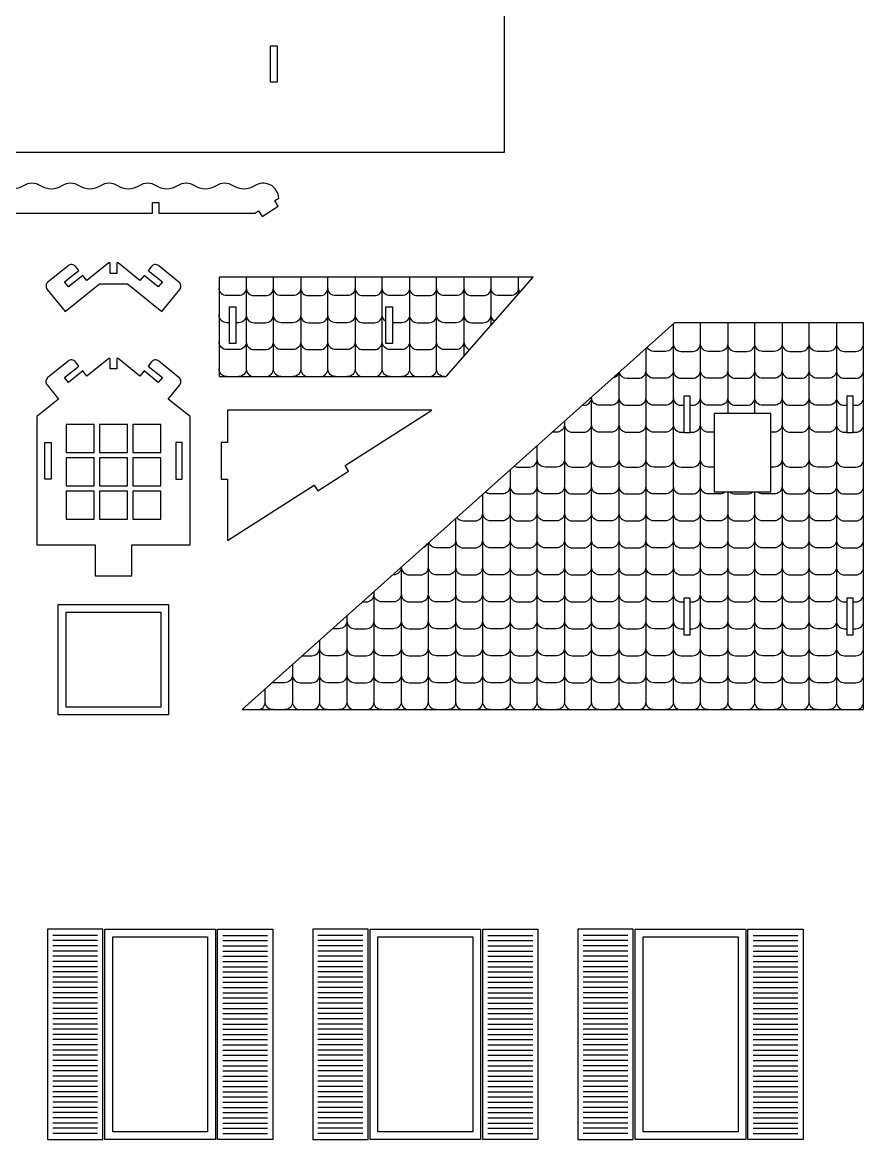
# Model space of a CAD drawing. Extents: x 6592 to 12102, y -827 to 2201.
# Drawn here: x 9936 to 10711, y -793 to 236 of the extents above; entities that cross this region are included whole.
import ezdxf

# ---------------------------------------------------------------- set-up
doc = ezdxf.new("R2010")
doc.units = 0
doc.header["$MEASUREMENT"] = 0
doc.layers.add('LAYER_1', color=18, linetype='CONTINUOUS')

msp = doc.modelspace()

# ---------------------------------------------------------------- linework, layer by layer
at = {"layer": 'LAYER_1'}
for points in [[(10380.1, 116.2), (9674.6, 116.2), (9674.6, 290.4), (10380.1, 290.4)], [(10164.8, 214.6), (10170.8, 214.6), (10170.8, 181), (10164.8, 181)], [(10326.5, -90.2), (10406.8, 1.5), (10117.4, 1.5), (10117.4, -90.2)], [(10127, -26), (10133, -26), (10133, -59.6), (10127, -59.6)], [(10271, -26), (10277, -26), (10277, -59.6), (10271, -59.6)], [(10711, -397), (10711, -40.6), (10536.9, -40.6), (10138.6, -397)], [(10551.4, -141.7), (10551.4, -108.1), (10545.4, -108.1), (10545.4, -141.7)], [(10701.4, -141.7), (10701.4, -108.1), (10695.4, -108.1), (10695.4, -141.7)], [(10119.3, -184.6), (10125.3, -184.6), (10125.3, -241.1), (10205.1, -190.2), (10208.3, -195.3), (10236.7, -177.2), (10233.4, -172.1), (10313.3, -121.2), (10125.3, -121.2), (10125.3, -151), (10119.3, -151)], [(10625.4, -124.3), (10573.4, -124.3), (10573.4, -196.2), (10625.4, -196.2)], [(9976.5, -160.2), (10002.4, -160.2), (10002.4, -134.2), (9976.5, -134.2)], [(10007.2, -160.2), (10033.1, -160.2), (10033.1, -134.2), (10007.2, -134.2)], [(10037.9, -160.2), (10063.8, -160.2), (10063.8, -134.2), (10037.9, -134.2)], [(9956.9, -151), (9962.9, -151), (9962.9, -184.6), (9956.9, -184.6)], [(10083.5, -151), (10077.5, -151), (10077.5, -184.6), (10083.5, -184.6)], [(9976.5, -190.9), (10002.4, -190.9), (10002.4, -165), (9976.5, -165)], [(10007.2, -190.9), (10033.1, -190.9), (10033.1, -165), (10007.2, -165)], [(10037.9, -190.9), (10063.8, -190.9), (10063.8, -165), (10037.9, -165)], [(9976.5, -221.6), (10002.4, -221.6), (10002.4, -195.7), (9976.5, -195.7)], [(10007.2, -221.6), (10033.1, -221.6), (10033.1, -195.7), (10007.2, -195.7)], [(10037.9, -221.6), (10063.8, -221.6), (10063.8, -195.7), (10037.9, -195.7)], [(10551.4, -294.4), (10545.4, -294.4), (10545.4, -328), (10551.4, -328)], [(10701.4, -294.4), (10695.4, -294.4), (10695.4, -328), (10701.4, -328)], [(9969.3, -300.1), (10071, -300.1), (10071, -401.9), (9969.3, -401.9)], [(9976.5, -307.3), (10063.8, -307.3), (10063.8, -394.7), (9976.5, -394.7)], [(10010.4, -599.2), (9959.5, -599.2), (9959.5, -793.1), (10010.4, -793.1)], [(10114.1, -599.2), (10114.1, -793.1), (10012.3, -793.1), (10012.3, -599.2)], [(10019.5, -606.4), (10106.9, -606.4), (10106.9, -785.9), (10019.5, -785.9)], [(10116, -599.2), (10166.9, -599.2), (10166.9, -793.1), (10116, -793.1)], [(10254.6, -599.2), (10203.7, -599.2), (10203.7, -793.1), (10254.6, -793.1)], [(10358.3, -599.2), (10358.3, -793.1), (10256.5, -793.1), (10256.5, -599.2)], [(10263.7, -606.4), (10351.1, -606.4), (10351.1, -785.9), (10263.7, -785.9)], [(10360.2, -599.2), (10411.1, -599.2), (10411.1, -793.1), (10360.2, -793.1)], [(10498.8, -599.2), (10447.9, -599.2), (10447.9, -793.1), (10498.8, -793.1)], [(10602.5, -599.2), (10602.5, -793.1), (10500.7, -793.1), (10500.7, -599.2)], [(10507.9, -606.4), (10595.3, -606.4), (10595.3, -785.9), (10507.9, -785.9)], [(10604.4, -599.2), (10655.3, -599.2), (10655.3, -793.1), (10604.4, -793.1)]]:
    msp.add_lwpolyline(points, close=True, dxfattribs=at)
for points in [[(9918, 60.5), (10056, 60.5), (10056, 70.1), (10062, 70.1), (10062, 60.5), (10150.8, 60.5), (10153.8, 62.5), (10157.1, 57.4), (10171.9, 66.9), (10168.7, 72), (10172.4, 74.3, 0.579603), (10150.1, 85.6, -0.300981), (10130.5, 85.6, 0.300981), (10114.6, 85.6, -0.300981), (10095, 85.6, 0.300981), (10079.1, 85.6, -0.300981), (10059.5, 85.6, 0.300981), (10043.7, 85.6, -0.300981), (10024.1, 85.6, 0.300981), (10008.2, 85.6, -0.300981), (9988.6, 85.6, 0.300981), (9972.7, 85.6, -0.300981), (9953.1, 85.6, 0.300981), (9937.2, 85.6, -0.300981), (9917.6, 85.6, 0.236244)], [(10142.5, 1.5), (10142.5, -83, -0.414214), (10135.3, -90.2)], [(10160.3, -90.2, 0.414214), (10167.5, -83), (10167.5, 1.5)], [(10192.6, 1.5), (10192.6, -83, 0.414214), (10199.8, -90.2)], [(10210.4, -90.2, 0.414214), (10217.6, -83), (10217.6, 1.5)], [(10242.7, 1.5), (10242.7, -83, 0.414214), (10249.9, -90.2)], [(10260.5, -90.2, 0.414214), (10267.7, -83), (10267.7, 1.5)], [(10292.8, 1.5), (10292.8, -83, -0.414214), (10285.6, -90.2)], [(10325, -90.2, -0.414214), (10317.8, -83), (10317.8, 1.5)], [(10142.5, -8.4, -0.414214), (10135.3, -15.6), (10124.6, -15.6, -0.414214), (10117.4, -8.4)], [(10142.5, -8.4, 0.414214), (10149.7, -15.6), (10160.3, -15.6, 0.414214), (10167.5, -8.4)], [(10192.6, -8.4, -0.414214), (10185.4, -15.6), (10174.7, -15.6, -0.414214), (10167.5, -8.4)], [(10192.6, -8.4, 0.414214), (10199.8, -15.6), (10210.4, -15.6, 0.414214), (10217.6, -8.4)], [(10242.7, -8.4, -0.414214), (10235.5, -15.6), (10224.8, -15.6, -0.414214), (10217.6, -8.4)], [(10242.7, -8.4, 0.414214), (10249.9, -15.6), (10260.5, -15.6, 0.414214), (10267.7, -8.4)], [(10292.8, -8.4, -0.414214), (10285.6, -15.6), (10274.9, -15.6, -0.414214), (10267.7, -8.4)], [(10292.8, -8.4, 0.414214), (10300, -15.6), (10310.6, -15.6, 0.414214), (10317.8, -8.4)], [(10342.9, -8.4, -0.414214), (10335.7, -15.6), (10325, -15.6, -0.414214), (10317.8, -8.4)], [(10342.9, -8.4, 0.414214), (10350.1, -15.6), (10360.7, -15.6, 0.414214), (10367.9, -8.4)], [(10393, -8.4, -0.414214), (10385.8, -15.6), (10375.1, -15.6, -0.414214), (10367.9, -8.4)], [(10393, -8.4, 0.159509), (10394.4, -12.7)], [(10127, -40.5), (10124.6, -40.5, -0.414214), (10117.4, -33.3)], [(10142.5, -33.3, -0.414214), (10135.3, -40.5), (10133, -40.5)], [(10142.5, -33.3, 0.414214), (10149.7, -40.5), (10160.3, -40.5, 0.414214), (10167.5, -33.3)], [(10192.6, -33.3, -0.414214), (10185.4, -40.5), (10174.7, -40.5, -0.414214), (10167.5, -33.3)], [(10192.6, -33.3, 0.414214), (10199.8, -40.5), (10210.4, -40.5, 0.414214), (10217.6, -33.3)], [(10242.7, -33.3, -0.414214), (10235.5, -40.5), (10224.8, -40.5, -0.414214), (10217.6, -33.3)], [(10242.7, -33.3, 0.414214), (10249.9, -40.5), (10260.5, -40.5, 0.414214), (10267.7, -33.3)], [(10271, -39.3, -0.255564), (10267.7, -33.3)], [(10292.8, -33.3, -0.414214), (10285.6, -40.5), (10277, -40.5)], [(10292.8, -33.3, 0.414214), (10300, -40.5), (10310.6, -40.5, 0.414214), (10317.8, -33.3)], [(10342.9, -33.3, -0.414214), (10335.7, -40.5), (10325, -40.5, -0.414214), (10317.8, -33.3)], [(10342.9, -33.3, 0.414214), (10350.1, -40.5), (10360.7, -40.5, 0.414214), (10367.9, -33.3)], [(10371.1, -39.2, -0.249891), (10367.9, -33.3)], [(10553.5, -397, 0.414214), (10560.7, -389.8), (10560.7, -40.6)], [(10635.9, -40.6), (10635.9, -389.8, -0.414214), (10628.7, -397)], [(10653.7, -397, 0.414214), (10660.9, -389.8), (10660.9, -40.6)], [(10686, -40.6), (10686, -389.8, -0.414214), (10678.8, -397)], [(10535.7, -41.7), (10535.7, -389.8, -0.414214), (10528.5, -397)], [(10142.5, -58.1, -0.414214), (10135.3, -65.3), (10124.6, -65.3, -0.414214), (10117.4, -58.1)], [(10142.5, -58.1, 0.414214), (10149.7, -65.3), (10160.3, -65.3, 0.414214), (10167.5, -58.1)], [(10192.6, -58.1, -0.414214), (10185.4, -65.3), (10174.7, -65.3, -0.414214), (10167.5, -58.1)], [(10192.6, -58.1, 0.414214), (10199.8, -65.3), (10210.4, -65.3, 0.414214), (10217.6, -58.1)], [(10242.7, -58.1, -0.414214), (10235.5, -65.3), (10224.8, -65.3, -0.414214), (10217.6, -58.1)], [(10242.7, -58.1, 0.414214), (10249.9, -65.3), (10260.5, -65.3, 0.414214), (10267.7, -58.1)], [(10292.8, -58.1, -0.414214), (10285.6, -65.3), (10274.9, -65.3, -0.414214), (10267.7, -58.1)], [(10292.8, -58.1, 0.414214), (10300, -65.3), (10310.6, -65.3, 0.414214), (10317.8, -58.1)], [(10342.9, -58.1, -0.414214), (10335.7, -65.3), (10325, -65.3, -0.414214), (10317.8, -58.1)], [(10342.9, -58.1, 0.349089), (10348.4, -65.1)], [(10535.7, -59.7, -0.414214), (10528.5, -66.9), (10517.8, -66.9, -0.26914), (10511.6, -63.3)], [(10535.7, -59.7, 0.414214), (10542.9, -66.9), (10553.5, -66.9, 0.414214), (10560.7, -59.7)], [(10585.8, -59.7, -0.414214), (10578.6, -66.9), (10567.9, -66.9, -0.414214), (10560.7, -59.7)], [(10585.8, -59.7, 0.414214), (10593, -66.9), (10603.6, -66.9, 0.414214), (10610.8, -59.7)], [(10635.9, -59.7, -0.414214), (10628.7, -66.9), (10618, -66.9, -0.414214), (10610.8, -59.7)], [(10635.9, -59.7, 0.414214), (10643.1, -66.9), (10653.7, -66.9, 0.414214), (10660.9, -59.7)], [(10686, -59.7, -0.414214), (10678.8, -66.9), (10668.1, -66.9, -0.414214), (10660.9, -59.7)], [(10686, -59.7, 0.414214), (10693.2, -66.9), (10703.8, -66.9, 0.414214), (10711, -59.7)], [(10517.8, -397, -0.414214), (10510.6, -389.8), (10510.6, -64.1)], [(10124.6, -90.2, -0.414214), (10117.4, -83)], [(10142.5, -83, 0.414214), (10149.7, -90.2)], [(10174.7, -90.2, -0.414214), (10167.5, -83)], [(10192.6, -83, -0.414214), (10185.4, -90.2)], [(10224.8, -90.2, -0.414214), (10217.6, -83)], [(10242.7, -83, -0.414214), (10235.5, -90.2)], [(10274.9, -90.2, -0.414214), (10267.7, -83)], [(10292.8, -83, 0.414214), (10300, -90.2)], [(10310.6, -90.2, 0.414214), (10317.8, -83)], [(10485.2, -86.9, -0.260244), (10480, -91.6)], [(10485.6, -86.5), (10485.6, -389.8, 0.414214), (10492.8, -397)], [(10485.8, -86.3, 0.342363), (10492.8, -91.7), (10503.4, -91.7, 0.414214), (10510.6, -84.5)], [(10535.7, -84.5, -0.414214), (10528.5, -91.7), (10517.8, -91.7, -0.414214), (10510.6, -84.5)], [(10535.7, -84.5, 0.414214), (10542.9, -91.7), (10553.5, -91.7, 0.414214), (10560.7, -84.5)], [(10585.8, -84.5, -0.414214), (10578.6, -91.7), (10567.9, -91.7, -0.414214), (10560.7, -84.5)], [(10585.8, -84.5, 0.414214), (10593, -91.7), (10603.6, -91.7, 0.414214), (10610.8, -84.5)], [(10635.9, -84.5, -0.414214), (10628.7, -91.7), (10618, -91.7, -0.414214), (10610.8, -84.5)], [(10635.9, -84.5, 0.414214), (10643.1, -91.7), (10653.7, -91.7, 0.414214), (10660.9, -84.5)], [(10686, -84.5, -0.414214), (10678.8, -91.7), (10668.1, -91.7, -0.414214), (10660.9, -84.5)], [(10686, -84.5, 0.414214), (10693.2, -91.7), (10703.8, -91.7, 0.414214), (10711, -84.5)], [(10452, -116.6), (10453.3, -116.6, 0.414214), (10460.5, -109.4)], [(10453.3, -397, 0.414214), (10460.5, -389.8), (10460.5, -109)], [(10485.6, -109.4, -0.414214), (10478.4, -116.6), (10467.7, -116.6, -0.414214), (10460.5, -109.4)], [(10485.6, -109.4, 0.414214), (10492.8, -116.6), (10503.4, -116.6, 0.414214), (10510.6, -109.4)], [(10535.7, -109.4, -0.414214), (10528.5, -116.6), (10517.8, -116.6, -0.414214), (10510.6, -109.4)], [(10535.7, -109.4, 0.414214), (10542.9, -116.6), (10545.4, -116.6)], [(10551.4, -116.6), (10553.5, -116.6, 0.414214), (10560.7, -109.4)], [(10585.8, -109.4, -0.414214), (10578.6, -116.6), (10567.9, -116.6, -0.414214), (10560.7, -109.4)], [(10585.8, -109.4, 0.414214), (10593, -116.6), (10603.6, -116.6, 0.414214), (10610.8, -109.4)], [(10635.9, -109.4, -0.414214), (10628.7, -116.6), (10618, -116.6, -0.414214), (10610.8, -109.4)], [(10635.9, -109.4, 0.414214), (10643.1, -116.6), (10653.7, -116.6, 0.414214), (10660.9, -109.4)], [(10686, -109.4, -0.414214), (10678.8, -116.6), (10668.1, -116.6, -0.414214), (10660.9, -109.4)], [(10686, -109.4, 0.414214), (10693.2, -116.6), (10695.4, -116.6)], [(10701.4, -116.6), (10703.8, -116.6, 0.414214), (10711, -109.4)], [(10435.5, -131.4), (10435.5, -389.8, -0.414214), (10428.3, -397)], [(10435.5, -134.2, -0.414214), (10428.3, -141.4), (10424.2, -141.4)], [(10435.5, -134.2, 0.414214), (10442.7, -141.4), (10453.3, -141.4, 0.414214), (10460.5, -134.2)], [(10485.6, -134.2, -0.414214), (10478.4, -141.4), (10467.7, -141.4, -0.414214), (10460.5, -134.2)], [(10485.6, -134.2, 0.414214), (10492.8, -141.4), (10503.4, -141.4, 0.414214), (10510.6, -134.2)], [(10535.7, -134.2, -0.414214), (10528.5, -141.4), (10517.8, -141.4, -0.414214), (10510.6, -134.2)], [(10535.7, -134.2, 0.414214), (10542.9, -141.4), (10545.4, -141.4)], [(10551.4, -141.4), (10553.5, -141.4, 0.414214), (10560.7, -134.2)], [(10573.4, -141.4), (10567.9, -141.4, -0.414214), (10560.7, -134.2)], [(10635.9, -134.2, -0.414214), (10628.7, -141.4), (10625.4, -141.4)], [(10635.9, -134.2, 0.414214), (10643.1, -141.4), (10653.7, -141.4, 0.414214), (10660.9, -134.2)], [(10686, -134.2, -0.414214), (10678.8, -141.4), (10668.1, -141.4, -0.414214), (10660.9, -134.2)], [(10686, -134.2, 0.414214), (10693.2, -141.4), (10695.4, -141.4)], [(10701.4, -141.4), (10703.8, -141.4, 0.414214), (10711, -134.2)], [(10417.6, -397, -0.414214), (10410.4, -389.8), (10410.4, -153.8)], [(10389.3, -172.7, 0.118653), (10392.6, -173.5), (10403.2, -173.5, 0.414214), (10410.4, -166.3)], [(10435.5, -166.3, -0.414214), (10428.3, -173.5), (10417.6, -173.5, -0.414214), (10410.4, -166.3)], [(10435.5, -166.3, 0.414214), (10442.7, -173.5), (10453.3, -173.5, 0.414214), (10460.5, -166.3)], [(10485.6, -166.3, -0.414214), (10478.4, -173.5), (10467.7, -173.5, -0.414214), (10460.5, -166.3)], [(10485.6, -166.3, 0.414214), (10492.8, -173.5), (10503.4, -173.5, 0.414214), (10510.6, -166.3)], [(10535.7, -166.3, -0.414214), (10528.5, -173.5), (10517.8, -173.5, -0.414214), (10510.6, -166.3)], [(10535.7, -166.3, 0.414214), (10542.9, -173.5), (10553.5, -173.5, 0.414214), (10560.7, -166.3)], [(10573.4, -173.5), (10567.9, -173.5, -0.414214), (10560.7, -166.3)], [(10635.9, -166.3, -0.414214), (10628.7, -173.5), (10625.4, -173.5)], [(10635.9, -166.3, 0.414214), (10643.1, -173.5), (10653.7, -173.5, 0.414214), (10660.9, -166.3)], [(10686, -166.3, -0.414214), (10678.8, -173.5), (10668.1, -173.5, -0.414214), (10660.9, -166.3)], [(10686, -166.3, 0.414214), (10693.2, -173.5), (10703.8, -173.5, 0.414214), (10711, -166.3)], [(10385.4, -176.2), (10385.4, -389.8, -0.414214), (10378.2, -397)], [(10385.4, -191.1, -0.414214), (10378.2, -198.3), (10367.5, -198.3, -0.185005), (10362.7, -196.5)], [(10385.4, -191.1, 0.414214), (10392.6, -198.3), (10403.2, -198.3, 0.414214), (10410.4, -191.1)], [(10435.5, -191.1, -0.414214), (10428.3, -198.3), (10417.6, -198.3, -0.414214), (10410.4, -191.1)], [(10435.5, -191.1, 0.414214), (10442.7, -198.3), (10453.3, -198.3, 0.414214), (10460.5, -191.1)], [(10485.6, -191.1, -0.414214), (10478.4, -198.3), (10467.7, -198.3, -0.414214), (10460.5, -191.1)], [(10485.6, -191.1, 0.414214), (10492.8, -198.3), (10503.4, -198.3, 0.414214), (10510.6, -191.1)], [(10535.7, -191.1, -0.414214), (10528.5, -198.3), (10517.8, -198.3, -0.414214), (10510.6, -191.1)], [(10535.7, -191.1, 0.414214), (10542.9, -198.3), (10553.5, -198.3, 0.414214), (10560.7, -191.1)], [(10583.6, -196.2, -0.197346), (10578.6, -198.3), (10567.9, -198.3, -0.414214), (10560.7, -191.1)], [(10635.9, -191.1, -0.414214), (10628.7, -198.3), (10618, -198.3, -0.197346), (10613, -196.2)], [(10635.9, -191.1, 0.414214), (10643.1, -198.3), (10653.7, -198.3, 0.414214), (10660.9, -191.1)], [(10686, -191.1, -0.414214), (10678.8, -198.3), (10668.1, -198.3, -0.414214), (10660.9, -191.1)], [(10686, -191.1, 0.414214), (10693.2, -198.3), (10703.8, -198.3, 0.414214), (10711, -191.1)], [(10353.1, -397, 0.414214), (10360.3, -389.8), (10360.3, -198.6)], [(10585.8, -196.2), (10585.8, -389.8, 0.414214), (10593, -397)], [(10587.9, -196.2, 0.197346), (10593, -198.3), (10603.6, -198.3, 0.197346), (10608.7, -196.2)], [(10618, -397, -0.414214), (10610.8, -389.8), (10610.8, -196.2)], [(10336.5, -219.9, 0.251013), (10342.5, -223.1), (10353.1, -223.1, 0.414214), (10360.3, -215.9)], [(10385.4, -215.9, -0.414214), (10378.2, -223.1), (10367.5, -223.1, -0.414214), (10360.3, -215.9)], [(10385.4, -215.9, 0.414214), (10392.6, -223.1), (10403.2, -223.1, 0.414214), (10410.4, -215.9)], [(10435.5, -215.9, -0.414214), (10428.3, -223.1), (10417.6, -223.1, -0.414214), (10410.4, -215.9)], [(10435.5, -215.9, 0.414214), (10442.7, -223.1), (10453.3, -223.1, 0.414214), (10460.5, -215.9)], [(10485.6, -215.9, -0.414214), (10478.4, -223.1), (10467.7, -223.1, -0.414214), (10460.5, -215.9)], [(10485.6, -215.9, 0.414214), (10492.8, -223.1), (10503.4, -223.1, 0.414214), (10510.6, -215.9)], [(10535.7, -215.9, -0.414214), (10528.5, -223.1), (10517.8, -223.1, -0.414214), (10510.6, -215.9)], [(10535.7, -215.9, 0.414214), (10542.9, -223.1), (10553.5, -223.1, 0.414214), (10560.7, -215.9)], [(10585.8, -215.9, -0.414214), (10578.6, -223.1), (10567.9, -223.1, -0.414214), (10560.7, -215.9)], [(10585.8, -215.9, 0.414214), (10593, -223.1), (10603.6, -223.1, 0.414214), (10610.8, -215.9)], [(10635.9, -215.9, -0.414214), (10628.7, -223.1), (10618, -223.1, -0.414214), (10610.8, -215.9)], [(10635.9, -215.9, 0.414214), (10643.1, -223.1), (10653.7, -223.1, 0.414214), (10660.9, -215.9)], [(10686, -215.9, -0.414214), (10678.8, -223.1), (10668.1, -223.1, -0.414214), (10660.9, -215.9)], [(10686, -215.9, 0.414214), (10693.2, -223.1), (10703.8, -223.1, 0.414214), (10711, -215.9)], [(10335.3, -221), (10335.3, -389.8, 0.414214), (10342.5, -397)], [(10303, -397, 0.414214), (10310.2, -389.8), (10310.2, -243.4)], [(10305.7, -247.5, 0.175897), (10309.4, -244.2)], [(10335.3, -240.8, -0.414214), (10328.1, -248), (10317.4, -248, -0.321837), (10310.6, -243.1)], [(10335.3, -240.8, 0.414214), (10342.5, -248), (10353.1, -248, 0.414214), (10360.3, -240.8)], [(10385.4, -240.8, -0.414214), (10378.2, -248), (10367.5, -248, -0.414214), (10360.3, -240.8)], [(10385.4, -240.8, 0.414214), (10392.6, -248), (10403.2, -248, 0.414214), (10410.4, -240.8)], [(10435.5, -240.8, -0.414214), (10428.3, -248), (10417.6, -248, -0.414214), (10410.4, -240.8)], [(10435.5, -240.8, 0.414214), (10442.7, -248), (10453.3, -248, 0.414214), (10460.5, -240.8)], [(10485.6, -240.8, -0.414214), (10478.4, -248), (10467.7, -248, -0.414214), (10460.5, -240.8)], [(10485.6, -240.8, 0.414214), (10492.8, -248), (10503.4, -248, 0.414214), (10510.6, -240.8)], [(10535.7, -240.8, -0.414214), (10528.5, -248), (10517.8, -248, -0.414214), (10510.6, -240.8)], [(10535.7, -240.8, 0.414214), (10542.9, -248), (10553.5, -248, 0.414214), (10560.7, -240.8)], [(10585.8, -240.8, -0.414214), (10578.6, -248), (10567.9, -248, -0.414214), (10560.7, -240.8)], [(10585.8, -240.8, 0.414214), (10593, -248), (10603.6, -248, 0.414214), (10610.8, -240.8)], [(10635.9, -240.8, -0.414214), (10628.7, -248), (10618, -248, -0.414214), (10610.8, -240.8)], [(10635.9, -240.8, 0.414214), (10643.1, -248), (10653.7, -248, 0.414214), (10660.9, -240.8)], [(10686, -240.8, -0.414214), (10678.8, -248), (10668.1, -248, -0.414214), (10660.9, -240.8)], [(10686, -240.8, 0.414214), (10693.2, -248), (10703.8, -248, 0.414214), (10711, -240.8)], [(10285.2, -265.8, -0.405523), (10278, -272.8), (10277.4, -272.8)], [(10285.2, -265.6), (10285.2, -389.8, -0.414214), (10278, -397)], [(10285.2, -265.8, 0.405747), (10292.4, -272.8), (10303, -272.8, 0.414214), (10310.2, -265.6)], [(10335.3, -265.6, -0.414214), (10328.1, -272.8), (10317.4, -272.8, -0.414214), (10310.2, -265.6)], [(10335.3, -265.6, 0.414214), (10342.5, -272.8), (10353.1, -272.8, 0.414214), (10360.3, -265.6)], [(10385.4, -265.6, -0.414214), (10378.2, -272.8), (10367.5, -272.8, -0.414214), (10360.3, -265.6)], [(10385.4, -265.6, 0.414214), (10392.6, -272.8), (10403.2, -272.8, 0.414214), (10410.4, -265.6)], [(10435.5, -265.6, -0.414214), (10428.3, -272.8), (10417.6, -272.8, -0.414214), (10410.4, -265.6)], [(10435.5, -265.6, 0.414214), (10442.7, -272.8), (10453.3, -272.8, 0.414214), (10460.5, -265.6)], [(10485.6, -265.6, -0.414214), (10478.4, -272.8), (10467.7, -272.8, -0.414214), (10460.5, -265.6)], [(10485.6, -265.6, 0.414214), (10492.8, -272.8), (10503.4, -272.8, 0.414214), (10510.6, -265.6)], [(10535.7, -265.6, -0.414214), (10528.5, -272.8), (10517.8, -272.8, -0.414214), (10510.6, -265.6)], [(10535.7, -265.6, 0.414214), (10542.9, -272.8), (10553.5, -272.8, 0.414214), (10560.7, -265.6)], [(10585.8, -265.6, -0.414214), (10578.6, -272.8), (10567.9, -272.8, -0.414214), (10560.7, -265.6)], [(10585.8, -265.6, 0.414214), (10593, -272.8), (10603.6, -272.8, 0.414214), (10610.8, -265.6)], [(10635.9, -265.6, -0.414214), (10628.7, -272.8), (10618, -272.8, -0.414214), (10610.8, -265.6)], [(10635.9, -265.6, 0.414214), (10643.1, -272.8), (10653.7, -272.8, 0.414214), (10660.9, -265.6)], [(10686, -265.6, -0.414214), (10678.8, -272.8), (10668.1, -272.8, -0.414214), (10660.9, -265.6)], [(10686, -265.6, 0.414214), (10693.2, -272.8), (10703.8, -272.8, 0.414214), (10711, -265.6)], [(10249.6, -297.7), (10252.9, -297.7, 0.414214), (10260.1, -290.5)], [(10267.3, -397, -0.414214), (10260.1, -389.8), (10260.1, -288.3)], [(10285.2, -290.5, -0.414214), (10278, -297.7), (10267.3, -297.7, -0.414214), (10260.1, -290.5)], [(10285.2, -290.5, 0.414214), (10292.4, -297.7), (10303, -297.7, 0.414214), (10310.2, -290.5)], [(10335.3, -290.5, -0.414214), (10328.1, -297.7), (10317.4, -297.7, -0.414214), (10310.2, -290.5)], [(10335.3, -290.5, 0.414214), (10342.5, -297.7), (10353.1, -297.7, 0.414214), (10360.3, -290.5)], [(10385.4, -290.5, -0.414214), (10378.2, -297.7), (10367.5, -297.7, -0.414214), (10360.3, -290.5)], [(10385.4, -290.5, 0.414214), (10392.6, -297.7), (10403.2, -297.7, 0.414214), (10410.4, -290.5)], [(10435.5, -290.5, -0.414214), (10428.3, -297.7), (10417.6, -297.7, -0.414214), (10410.4, -290.5)], [(10435.5, -290.5, 0.414214), (10442.7, -297.7), (10453.3, -297.7, 0.414214), (10460.5, -290.5)], [(10485.6, -290.5, -0.414214), (10478.4, -297.7), (10467.7, -297.7, -0.414214), (10460.5, -290.5)], [(10485.6, -290.5, 0.414214), (10492.8, -297.7), (10503.4, -297.7, 0.414214), (10510.6, -290.5)], [(10535.7, -290.5, -0.414214), (10528.5, -297.7), (10517.8, -297.7, -0.414214), (10510.6, -290.5)], [(10535.7, -290.5, 0.414214), (10542.9, -297.7), (10545.4, -297.7)], [(10551.4, -297.7), (10553.5, -297.7, 0.414214), (10560.7, -290.5)], [(10585.8, -290.5, -0.414214), (10578.6, -297.7), (10567.9, -297.7, -0.414214), (10560.7, -290.5)], [(10585.8, -290.5, 0.414214), (10593, -297.7), (10603.6, -297.7, 0.414214), (10610.8, -290.5)], [(10635.9, -290.5, -0.414214), (10628.7, -297.7), (10618, -297.7, -0.414214), (10610.8, -290.5)], [(10635.9, -290.5, 0.414214), (10643.1, -297.7), (10653.7, -297.7, 0.414214), (10660.9, -290.5)], [(10686, -290.5, -0.414214), (10678.8, -297.7), (10668.1, -297.7, -0.414214), (10660.9, -290.5)], [(10686, -290.5, 0.414214), (10693.2, -297.7), (10695.4, -297.7)], [(10701.4, -297.7), (10703.8, -297.7, 0.414214), (10711, -290.5)], [(10235.1, -315.3, -0.414214), (10227.9, -322.5), (10221.9, -322.5)], [(10235.1, -310.7), (10235.1, -389.8, -0.414214), (10227.9, -397)], [(10235.1, -315.3, 0.414214), (10242.3, -322.5), (10252.9, -322.5, 0.414214), (10260.1, -315.3)], [(10285.2, -315.3, -0.414214), (10278, -322.5), (10267.3, -322.5, -0.414214), (10260.1, -315.3)], [(10285.2, -315.3, 0.414214), (10292.4, -322.5), (10303, -322.5, 0.414214), (10310.2, -315.3)], [(10335.3, -315.3, -0.414214), (10328.1, -322.5), (10317.4, -322.5, -0.414214), (10310.2, -315.3)], [(10335.3, -315.3, 0.414214), (10342.5, -322.5), (10353.1, -322.5, 0.414214), (10360.3, -315.3)], [(10385.4, -315.3, -0.414214), (10378.2, -322.5), (10367.5, -322.5, -0.414214), (10360.3, -315.3)], [(10385.4, -315.3, 0.414214), (10392.6, -322.5), (10403.2, -322.5, 0.414214), (10410.4, -315.3)], [(10435.5, -315.3, -0.414214), (10428.3, -322.5), (10417.6, -322.5, -0.414214), (10410.4, -315.3)], [(10435.5, -315.3, 0.414214), (10442.7, -322.5), (10453.3, -322.5, 0.414214), (10460.5, -315.3)], [(10485.6, -315.3, -0.414214), (10478.4, -322.5), (10467.7, -322.5, -0.414214), (10460.5, -315.3)], [(10485.6, -315.3, 0.414214), (10492.8, -322.5), (10503.4, -322.5, 0.414214), (10510.6, -315.3)], [(10535.7, -315.3, -0.414214), (10528.5, -322.5), (10517.8, -322.5, -0.414214), (10510.6, -315.3)], [(10535.7, -315.3, 0.414214), (10542.9, -322.5), (10545.4, -322.5)], [(10551.4, -322.5), (10553.5, -322.5, 0.414214), (10560.7, -315.3)], [(10585.8, -315.3, -0.414214), (10578.6, -322.5), (10567.9, -322.5, -0.414214), (10560.7, -315.3)], [(10585.8, -315.3, 0.414214), (10593, -322.5), (10603.6, -322.5, 0.414214), (10610.8, -315.3)], [(10635.9, -315.3, -0.414214), (10628.7, -322.5), (10618, -322.5, -0.414214), (10610.8, -315.3)], [(10635.9, -315.3, 0.414214), (10643.1, -322.5), (10653.7, -322.5, 0.414214), (10660.9, -315.3)], [(10686, -315.3, -0.414214), (10678.8, -322.5), (10668.1, -322.5, -0.414214), (10660.9, -315.3)], [(10686, -315.3, 0.414214), (10693.2, -322.5), (10695.4, -322.5)], [(10701.4, -322.5), (10703.8, -322.5, 0.414214), (10711, -315.3)], [(10202.9, -397, 0.414214), (10210.1, -389.8), (10210.1, -333.1)], [(10194.1, -347.3), (10202.9, -347.3, 0.414214), (10210.1, -340.1)], [(10235.1, -340.1, -0.414214), (10227.9, -347.3), (10217.3, -347.3, -0.414214), (10210.1, -340.1)], [(10235.1, -340.1, 0.414214), (10242.3, -347.3), (10252.9, -347.3, 0.414214), (10260.1, -340.1)], [(10285.2, -340.1, -0.414214), (10278, -347.3), (10267.3, -347.3, -0.414214), (10260.1, -340.1)], [(10285.2, -340.1, 0.414214), (10292.4, -347.3), (10303, -347.3, 0.414214), (10310.2, -340.1)], [(10335.3, -340.1, -0.414214), (10328.1, -347.3), (10317.4, -347.3, -0.414214), (10310.2, -340.1)], [(10335.3, -340.1, 0.414214), (10342.5, -347.3), (10353.1, -347.3, 0.414214), (10360.3, -340.1)], [(10385.4, -340.1, -0.414214), (10378.2, -347.3), (10367.5, -347.3, -0.414214), (10360.3, -340.1)], [(10385.4, -340.1, 0.414214), (10392.6, -347.3), (10403.2, -347.3, 0.414214), (10410.4, -340.1)], [(10435.5, -340.1, -0.414214), (10428.3, -347.3), (10417.6, -347.3, -0.414214), (10410.4, -340.1)], [(10435.5, -340.1, 0.414214), (10442.7, -347.3), (10453.3, -347.3, 0.414214), (10460.5, -340.1)], [(10485.6, -340.1, -0.414214), (10478.4, -347.3), (10467.7, -347.3, -0.414214), (10460.5, -340.1)], [(10485.6, -340.1, 0.414214), (10492.8, -347.3), (10503.4, -347.3, 0.414214), (10510.6, -340.1)], [(10535.7, -340.1, -0.414214), (10528.5, -347.3), (10517.8, -347.3, -0.414214), (10510.6, -340.1)], [(10535.7, -340.1, 0.414214), (10542.9, -347.3), (10553.5, -347.3, 0.414214), (10560.7, -340.1)], [(10585.8, -340.1, -0.414214), (10578.6, -347.3), (10567.9, -347.3, -0.414214), (10560.7, -340.1)], [(10585.8, -340.1, 0.414214), (10593, -347.3), (10603.6, -347.3, 0.414214), (10610.8, -340.1)], [(10635.9, -340.1, -0.414214), (10628.7, -347.3), (10618, -347.3, -0.414214), (10610.8, -340.1)], [(10635.9, -340.1, 0.414214), (10643.1, -347.3), (10653.7, -347.3, 0.414214), (10660.9, -340.1)], [(10686, -340.1, -0.414214), (10678.8, -347.3), (10668.1, -347.3, -0.414214), (10660.9, -340.1)], [(10686, -340.1, 0.414214), (10693.2, -347.3), (10703.8, -347.3, 0.414214), (10711, -340.1)], [(10185, -355.5), (10185, -389.8, -0.414214), (10177.8, -397)], [(10185, -365, -0.414214), (10177.8, -372.2), (10167.2, -372.2, -0.026777), (10166.4, -372.1)], [(10185, -365, 0.414214), (10192.2, -372.2), (10202.9, -372.2, 0.414214), (10210.1, -365)], [(10235.1, -365, -0.414214), (10227.9, -372.2), (10217.3, -372.2, -0.414214), (10210.1, -365)], [(10235.1, -365, 0.414214), (10242.3, -372.2), (10252.9, -372.2, 0.414214), (10260.1, -365)], [(10285.2, -365, -0.414214), (10278, -372.2), (10267.3, -372.2, -0.414214), (10260.1, -365)], [(10285.2, -365, 0.414214), (10292.4, -372.2), (10303, -372.2, 0.414214), (10310.2, -365)], [(10335.3, -365, -0.414214), (10328.1, -372.2), (10317.4, -372.2, -0.414214), (10310.2, -365)], [(10335.3, -365, 0.414214), (10342.5, -372.2), (10353.1, -372.2, 0.414214), (10360.3, -365)], [(10385.4, -365, -0.414214), (10378.2, -372.2), (10367.5, -372.2, -0.414214), (10360.3, -365)], [(10385.4, -365, 0.414214), (10392.6, -372.2), (10403.2, -372.2, 0.414214), (10410.4, -365)], [(10435.5, -365, -0.414214), (10428.3, -372.2), (10417.6, -372.2, -0.414214), (10410.4, -365)], [(10435.5, -365, 0.414214), (10442.7, -372.2), (10453.3, -372.2, 0.414214), (10460.5, -365)], [(10485.6, -365, -0.414214), (10478.4, -372.2), (10467.7, -372.2, -0.414214), (10460.5, -365)], [(10485.6, -365, 0.414214), (10492.8, -372.2), (10503.4, -372.2, 0.414214), (10510.6, -365)], [(10535.7, -365, -0.414214), (10528.5, -372.2), (10517.8, -372.2, -0.414214), (10510.6, -365)], [(10535.7, -365, 0.414214), (10542.9, -372.2), (10553.5, -372.2, 0.414214), (10560.7, -365)], [(10585.8, -365, -0.414214), (10578.6, -372.2), (10567.9, -372.2, -0.414214), (10560.7, -365)], [(10585.8, -365, 0.414214), (10593, -372.2), (10603.6, -372.2, 0.414214), (10610.8, -365)], [(10635.9, -365, -0.414214), (10628.7, -372.2), (10618, -372.2, -0.414214), (10610.8, -365)], [(10635.9, -365, 0.414214), (10643.1, -372.2), (10653.7, -372.2, 0.414214), (10660.9, -365)], [(10686, -365, -0.414214), (10678.8, -372.2), (10668.1, -372.2, -0.414214), (10660.9, -365)], [(10686, -365, 0.414214), (10693.2, -372.2), (10703.8, -372.2, 0.414214), (10711, -365)], [(10152.8, -397, 0.414214), (10160, -389.8), (10160, -377.9)], [(10167.2, -397, -0.414214), (10160, -389.8)], [(10185, -389.8, 0.414214), (10192.2, -397)], [(10217.3, -397, -0.414214), (10210.1, -389.8)], [(10235.1, -389.8, 0.414214), (10242.3, -397)], [(10252.9, -397, 0.414214), (10260.1, -389.8)], [(10285.2, -389.8, 0.414214), (10292.4, -397)], [(10317.4, -397, -0.414214), (10310.2, -389.8)], [(10335.3, -389.8, -0.414214), (10328.1, -397)], [(10367.5, -397, -0.414214), (10360.3, -389.8)], [(10385.4, -389.8, 0.414214), (10392.6, -397)], [(10403.2, -397, 0.414214), (10410.4, -389.8)], [(10435.5, -389.8, 0.414214), (10442.7, -397)], [(10467.7, -397, -0.414214), (10460.5, -389.8)], [(10485.6, -389.8, -0.414214), (10478.4, -397)], [(10503.4, -397, 0.414214), (10510.6, -389.8)], [(10535.7, -389.8, 0.414214), (10542.9, -397)], [(10567.9, -397, -0.414214), (10560.7, -389.8)], [(10585.8, -389.8, -0.414214), (10578.6, -397)], [(10603.6, -397, 0.414214), (10610.8, -389.8)], [(10635.9, -389.8, 0.414214), (10643.1, -397)], [(10668.1, -397, -0.414214), (10660.9, -389.8)], [(10686, -389.8, 0.414214), (10693.2, -397)], [(10703.8, -397, 0.414214), (10711, -389.8)], [(10139.2, -396.4, 0.102653), (10142.1, -397)]]:
    msp.add_lwpolyline(points, format="xyb", dxfattribs=at)
for points in [[(10023.2, 14.5), (10023.2, 4.9), (10017.2, 4.9), (10017.2, 14.5), (10015.8, 14.5), (9995.8, -1.7), (9992, 2.9), (9978.9, -7.6), (9975.2, -3), (9988.2, 7.6), (9985.2, 11.3, 0.414214), (9978.4, 12), (9959.8, -3.1, 0.414214), (9959.1, -9.8), (9975.7, -30.3), (10007.3, -4.7), (10033, -4.7), (10064.6, -30.3), (10081.2, -9.8, 0.414214), (10080.5, -3.1), (10061.9, 12, 0.414214), (10055.1, 11.3), (10052.1, 7.6), (10065.2, -3), (10061.4, -7.6), (10048.3, 2.9), (10044.5, -1.7), (10024.5, 14.5)], [(10037, -273.8), (10037, -245), (10090.7, -245), (10090.7, -127), (10070.7, -110.8), (10081.2, -97.8, 0.414214), (10080.5, -91), (10061.9, -75.9, 0.414214), (10055.1, -76.6), (10052.1, -80.4), (10065.2, -90.9), (10061.4, -95.6), (10048.3, -85), (10044.5, -89.7), (10024.5, -73.5), (10023.2, -73.5), (10023.2, -83.1), (10017.2, -83.1), (10017.2, -73.5), (10015.8, -73.5), (9995.8, -89.7), (9992, -85), (9978.9, -95.6), (9975.2, -90.9), (9988.2, -80.4), (9985.2, -76.6, 0.414214), (9978.4, -75.9), (9959.8, -91, 0.414214), (9959.1, -97.8), (9969.7, -110.8), (9949.7, -127), (9949.7, -245), (10003.4, -245), (10003.4, -273.8)]]:
    msp.add_lwpolyline(points, format="xyb", close=True, dxfattribs=at)
for points in [[(10342.9, 1.5), (10342.9, -71.5)], [(10367.9, -42.9), (10367.9, 1.5)], [(10393, 1.5), (10393, -14.3)], [(10585.8, -40.6), (10585.8, -124.3)], [(10610.8, -124.3), (10610.8, -40.6)], [(10005.6, -605), (9964.3, -605)], [(10120.8, -605), (10162.1, -605)], [(10249.8, -605), (10208.5, -605)], [(10365, -605), (10406.3, -605)], [(10494, -605), (10452.7, -605)], [(10609.2, -605), (10650.5, -605)], [(10005.6, -609.8), (9964.3, -609.8)], [(10005.6, -614.6), (9964.3, -614.6)], [(10120.8, -609.8), (10162.1, -609.8)], [(10120.8, -614.6), (10162.1, -614.6)], [(10249.8, -609.8), (10208.5, -609.8)], [(10249.8, -614.6), (10208.5, -614.6)], [(10365, -609.8), (10406.3, -609.8)], [(10365, -614.6), (10406.3, -614.6)], [(10494, -609.8), (10452.7, -609.8)], [(10494, -614.6), (10452.7, -614.6)], [(10609.2, -609.8), (10650.5, -609.8)], [(10609.2, -614.6), (10650.5, -614.6)], [(10005.6, -619.4), (9964.3, -619.4)], [(10005.6, -624.2), (9964.3, -624.2)], [(10120.8, -619.4), (10162.1, -619.4)], [(10120.8, -624.2), (10162.1, -624.2)], [(10249.8, -619.4), (10208.5, -619.4)], [(10249.8, -624.2), (10208.5, -624.2)], [(10365, -619.4), (10406.3, -619.4)], [(10365, -624.2), (10406.3, -624.2)], [(10494, -619.4), (10452.7, -619.4)], [(10494, -624.2), (10452.7, -624.2)], [(10609.2, -619.4), (10650.5, -619.4)], [(10609.2, -624.2), (10650.5, -624.2)], [(10005.6, -629), (9964.3, -629)], [(10005.6, -633.8), (9964.3, -633.8)], [(10120.8, -629), (10162.1, -629)], [(10120.8, -633.8), (10162.1, -633.8)], [(10249.8, -629), (10208.5, -629)], [(10249.8, -633.8), (10208.5, -633.8)], [(10365, -629), (10406.3, -629)], [(10365, -633.8), (10406.3, -633.8)], [(10494, -629), (10452.7, -629)], [(10494, -633.8), (10452.7, -633.8)], [(10609.2, -629), (10650.5, -629)], [(10609.2, -633.8), (10650.5, -633.8)], [(10005.6, -638.6), (9964.3, -638.6)], [(10005.6, -643.4), (9964.3, -643.4)], [(10005.6, -648.2), (9964.3, -648.2)], [(10120.8, -638.6), (10162.1, -638.6)], [(10120.8, -643.4), (10162.1, -643.4)], [(10120.8, -648.2), (10162.1, -648.2)], [(10249.8, -638.6), (10208.5, -638.6)], [(10249.8, -643.4), (10208.5, -643.4)], [(10249.8, -648.2), (10208.5, -648.2)], [(10365, -638.6), (10406.3, -638.6)], [(10365, -643.4), (10406.3, -643.4)], [(10365, -648.2), (10406.3, -648.2)], [(10494, -638.6), (10452.7, -638.6)], [(10494, -643.4), (10452.7, -643.4)], [(10494, -648.2), (10452.7, -648.2)], [(10609.2, -638.6), (10650.5, -638.6)], [(10609.2, -643.4), (10650.5, -643.4)], [(10609.2, -648.2), (10650.5, -648.2)], [(10005.6, -653), (9964.3, -653)], [(10005.6, -657.8), (9964.3, -657.8)], [(10120.8, -653), (10162.1, -653)], [(10120.8, -657.8), (10162.1, -657.8)], [(10249.8, -653), (10208.5, -653)], [(10249.8, -657.8), (10208.5, -657.8)], [(10365, -653), (10406.3, -653)], [(10365, -657.8), (10406.3, -657.8)], [(10494, -653), (10452.7, -653)], [(10494, -657.8), (10452.7, -657.8)], [(10609.2, -653), (10650.5, -653)], [(10609.2, -657.8), (10650.5, -657.8)], [(10005.6, -662.6), (9964.3, -662.6)], [(10005.6, -667.4), (9964.3, -667.4)], [(10120.8, -662.6), (10162.1, -662.6)], [(10120.8, -667.4), (10162.1, -667.4)], [(10249.8, -662.6), (10208.5, -662.6)], [(10249.8, -667.4), (10208.5, -667.4)], [(10365, -662.6), (10406.3, -662.6)], [(10365, -667.4), (10406.3, -667.4)], [(10494, -662.6), (10452.7, -662.6)], [(10494, -667.4), (10452.7, -667.4)], [(10609.2, -662.6), (10650.5, -662.6)], [(10609.2, -667.4), (10650.5, -667.4)], [(10005.6, -672.2), (9964.3, -672.2)], [(10005.6, -677), (9964.3, -677)], [(10120.8, -672.2), (10162.1, -672.2)], [(10120.8, -677), (10162.1, -677)], [(10249.8, -672.2), (10208.5, -672.2)], [(10249.8, -677), (10208.5, -677)], [(10365, -672.2), (10406.3, -672.2)], [(10365, -677), (10406.3, -677)], [(10494, -672.2), (10452.7, -672.2)], [(10494, -677), (10452.7, -677)], [(10609.2, -672.2), (10650.5, -672.2)], [(10609.2, -677), (10650.5, -677)], [(10005.6, -681.8), (9964.3, -681.8)], [(10005.6, -686.6), (9964.3, -686.6)], [(10120.8, -681.8), (10162.1, -681.8)], [(10120.8, -686.6), (10162.1, -686.6)], [(10249.8, -681.8), (10208.5, -681.8)], [(10249.8, -686.6), (10208.5, -686.6)], [(10365, -681.8), (10406.3, -681.8)], [(10365, -686.6), (10406.3, -686.6)], [(10494, -681.8), (10452.7, -681.8)], [(10494, -686.6), (10452.7, -686.6)], [(10609.2, -681.8), (10650.5, -681.8)], [(10609.2, -686.6), (10650.5, -686.6)], [(10005.6, -691.4), (9964.3, -691.4)], [(10005.6, -696.2), (9964.3, -696.2)], [(10120.8, -691.4), (10162.1, -691.4)], [(10120.8, -696.2), (10162.1, -696.2)], [(10249.8, -691.4), (10208.5, -691.4)], [(10249.8, -696.2), (10208.5, -696.2)], [(10365, -691.4), (10406.3, -691.4)], [(10365, -696.2), (10406.3, -696.2)], [(10494, -691.4), (10452.7, -691.4)], [(10494, -696.2), (10452.7, -696.2)], [(10609.2, -691.4), (10650.5, -691.4)], [(10609.2, -696.2), (10650.5, -696.2)], [(10005.6, -701), (9964.3, -701)], [(10005.6, -705.8), (9964.3, -705.8)], [(10120.8, -701), (10162.1, -701)], [(10120.8, -705.8), (10162.1, -705.8)], [(10249.8, -701), (10208.5, -701)], [(10249.8, -705.8), (10208.5, -705.8)], [(10365, -701), (10406.3, -701)], [(10365, -705.8), (10406.3, -705.8)], [(10494, -701), (10452.7, -701)], [(10494, -705.8), (10452.7, -705.8)], [(10609.2, -701), (10650.5, -701)], [(10609.2, -705.8), (10650.5, -705.8)], [(10005.6, -710.6), (9964.3, -710.6)], [(10005.6, -715.4), (9964.3, -715.4)], [(10005.6, -720.2), (9964.3, -720.2)], [(10120.8, -710.6), (10162.1, -710.6)], [(10120.8, -715.4), (10162.1, -715.4)], [(10120.8, -720.2), (10162.1, -720.2)], [(10249.8, -710.6), (10208.5, -710.6)], [(10249.8, -715.4), (10208.5, -715.4)], [(10249.8, -720.2), (10208.5, -720.2)], [(10365, -710.6), (10406.3, -710.6)], [(10365, -715.4), (10406.3, -715.4)], [(10365, -720.2), (10406.3, -720.2)], [(10494, -710.6), (10452.7, -710.6)], [(10494, -715.4), (10452.7, -715.4)], [(10494, -720.2), (10452.7, -720.2)], [(10609.2, -710.6), (10650.5, -710.6)], [(10609.2, -715.4), (10650.5, -715.4)], [(10609.2, -720.2), (10650.5, -720.2)], [(10005.6, -725), (9964.3, -725)], [(10005.6, -729.8), (9964.3, -729.8)], [(10120.8, -725), (10162.1, -725)], [(10120.8, -729.8), (10162.1, -729.8)], [(10249.8, -725), (10208.5, -725)], [(10249.8, -729.8), (10208.5, -729.8)], [(10365, -725), (10406.3, -725)], [(10365, -729.8), (10406.3, -729.8)], [(10494, -725), (10452.7, -725)], [(10494, -729.8), (10452.7, -729.8)], [(10609.2, -725), (10650.5, -725)], [(10609.2, -729.8), (10650.5, -729.8)], [(10005.6, -734.6), (9964.3, -734.6)], [(10005.6, -739.4), (9964.3, -739.4)], [(10120.8, -734.6), (10162.1, -734.6)], [(10120.8, -739.4), (10162.1, -739.4)], [(10249.8, -734.6), (10208.5, -734.6)], [(10249.8, -739.4), (10208.5, -739.4)], [(10365, -734.6), (10406.3, -734.6)], [(10365, -739.4), (10406.3, -739.4)], [(10494, -734.6), (10452.7, -734.6)], [(10494, -739.4), (10452.7, -739.4)], [(10609.2, -734.6), (10650.5, -734.6)], [(10609.2, -739.4), (10650.5, -739.4)], [(10005.6, -744.2), (9964.3, -744.2)], [(10005.6, -749), (9964.3, -749)], [(10120.8, -744.2), (10162.1, -744.2)], [(10120.8, -749), (10162.1, -749)], [(10249.8, -744.2), (10208.5, -744.2)], [(10249.8, -749), (10208.5, -749)], [(10365, -744.2), (10406.3, -744.2)], [(10365, -749), (10406.3, -749)], [(10494, -744.2), (10452.7, -744.2)], [(10494, -749), (10452.7, -749)], [(10609.2, -744.2), (10650.5, -744.2)], [(10609.2, -749), (10650.5, -749)], [(10005.6, -753.8), (9964.3, -753.8)], [(10005.6, -758.6), (9964.3, -758.6)], [(10120.8, -753.8), (10162.1, -753.8)], [(10120.8, -758.6), (10162.1, -758.6)], [(10249.8, -753.8), (10208.5, -753.8)], [(10249.8, -758.6), (10208.5, -758.6)], [(10365, -753.8), (10406.3, -753.8)], [(10365, -758.6), (10406.3, -758.6)], [(10494, -753.8), (10452.7, -753.8)], [(10494, -758.6), (10452.7, -758.6)], [(10609.2, -753.8), (10650.5, -753.8)], [(10609.2, -758.6), (10650.5, -758.6)], [(10005.6, -763.4), (9964.3, -763.4)], [(10005.6, -768.2), (9964.3, -768.2)], [(10120.8, -763.4), (10162.1, -763.4)], [(10120.8, -768.2), (10162.1, -768.2)], [(10249.8, -763.4), (10208.5, -763.4)], [(10249.8, -768.2), (10208.5, -768.2)], [(10365, -763.4), (10406.3, -763.4)], [(10365, -768.2), (10406.3, -768.2)], [(10494, -763.4), (10452.7, -763.4)], [(10494, -768.2), (10452.7, -768.2)], [(10609.2, -763.4), (10650.5, -763.4)], [(10609.2, -768.2), (10650.5, -768.2)], [(10005.6, -773), (9964.3, -773)], [(10005.6, -777.8), (9964.3, -777.8)], [(10120.8, -773), (10162.1, -773)], [(10120.8, -777.8), (10162.1, -777.8)], [(10249.8, -773), (10208.5, -773)], [(10249.8, -777.8), (10208.5, -777.8)], [(10365, -773), (10406.3, -773)], [(10365, -777.8), (10406.3, -777.8)], [(10494, -773), (10452.7, -773)], [(10494, -777.8), (10452.7, -777.8)], [(10609.2, -773), (10650.5, -773)], [(10609.2, -777.8), (10650.5, -777.8)], [(10005.6, -782.6), (9964.3, -782.6)], [(10005.6, -787.4), (9964.3, -787.4)], [(10120.8, -782.6), (10162.1, -782.6)], [(10120.8, -787.4), (10162.1, -787.4)], [(10249.8, -782.6), (10208.5, -782.6)], [(10249.8, -787.4), (10208.5, -787.4)], [(10365, -782.6), (10406.3, -782.6)], [(10365, -787.4), (10406.3, -787.4)], [(10494, -782.6), (10452.7, -782.6)], [(10494, -787.4), (10452.7, -787.4)], [(10609.2, -782.6), (10650.5, -782.6)], [(10609.2, -787.4), (10650.5, -787.4)]]:
    msp.add_lwpolyline(points, dxfattribs=at)

doc.saveas('drawing.dxf')
